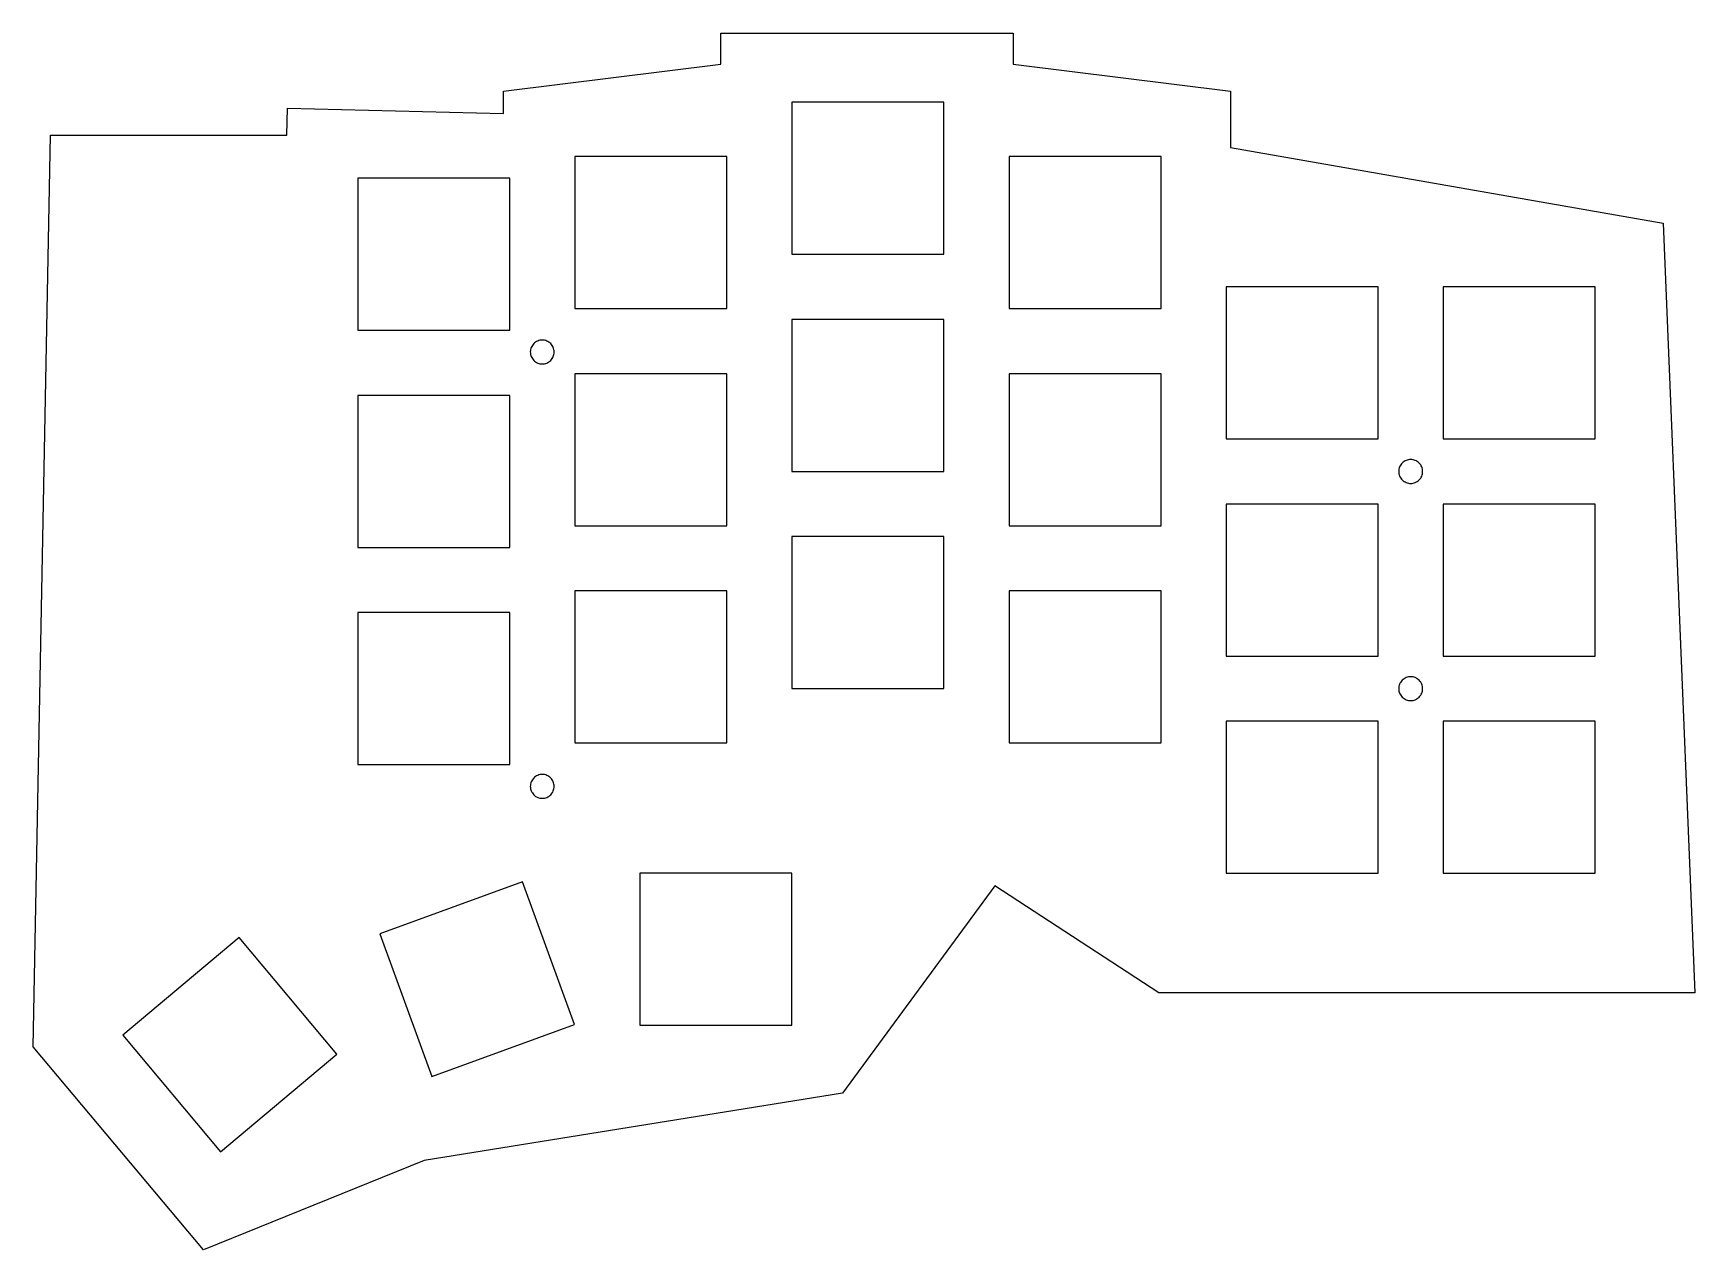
# Model space of a CAD drawing. Header units: millimetres. Extents: x -76 to 77, y -56 to 56.
import ezdxf

# ---------------------------------------------------------------- set-up
doc = ezdxf.new("R2010")
doc.units = ezdxf.units.MM

msp = doc.modelspace()

# ---------------------------------------------------------------- linework, layer by layer
for points in [[(-33.13, 48.21), (-33.13, 50.27), (-13.13, 52.77), (-13.13, 55.61), (13.82, 55.61), (13.82, 52.77), (33.82, 50.27), (33.82, 45.1), (73.69, 38.13), (76.6, -32.74), (27.24, -32.74), (12.11, -22.89), (-1.9, -41.98), (-40.46, -48.19), (-60.77, -56.41), (-76.46, -37.71), (-74.86, 46.24), (-53.09, 46.24), (-53.04, 48.71)], [(7.43, 35.26), (7.43, 49.26), (-6.57, 49.26), (-6.57, 35.26)], [(-12.57, 44.26), (-26.57, 44.26), (-26.57, 30.26), (-12.57, 30.26)], [(27.43, 30.26), (27.43, 44.26), (13.43, 44.26), (13.43, 30.26)], [(-32.57, 28.26), (-32.57, 42.26), (-46.57, 42.26), (-46.57, 28.26)], [(47.43, 18.26), (47.43, 32.26), (33.43, 32.26), (33.43, 18.26)], [(67.43, 32.26), (53.43, 32.26), (53.43, 18.26), (67.43, 18.26)], [(7.43, 15.26), (7.43, 29.26), (-6.57, 29.26), (-6.57, 15.26)], [(-28.47, 26.26), (-28.47, 26.36), (-28.49, 26.47), (-28.52, 26.58), (-28.55, 26.68), (-28.6, 26.78), (-28.65, 26.87), (-28.72, 26.95), (-28.79, 27.03), (-28.87, 27.11), (-28.96, 27.17), (-29.05, 27.23), (-29.15, 27.27), (-29.25, 27.31), (-29.35, 27.34), (-29.46, 27.35), (-29.57, 27.36), (-29.68, 27.35), (-29.78, 27.34), (-29.89, 27.31), (-29.99, 27.27), (-30.09, 27.23), (-30.18, 27.17), (-30.27, 27.11), (-30.35, 27.03), (-30.42, 26.95), (-30.48, 26.87), (-30.54, 26.78), (-30.59, 26.68), (-30.62, 26.58), (-30.65, 26.47), (-30.66, 26.36), (-30.67, 26.26), (-30.66, 26.15), (-30.65, 26.04), (-30.62, 25.94), (-30.59, 25.84), (-30.54, 25.74), (-30.48, 25.65), (-30.42, 25.56), (-30.35, 25.48), (-30.27, 25.41), (-30.18, 25.34), (-30.09, 25.29), (-29.99, 25.24), (-29.89, 25.2), (-29.78, 25.18), (-29.68, 25.16), (-29.57, 25.16), (-29.46, 25.16), (-29.35, 25.18), (-29.25, 25.2), (-29.15, 25.24), (-29.05, 25.29), (-28.96, 25.34), (-28.87, 25.41), (-28.79, 25.48), (-28.72, 25.56), (-28.65, 25.65), (-28.6, 25.74), (-28.55, 25.84), (-28.52, 25.94), (-28.49, 26.04), (-28.47, 26.15)], [(-12.57, 24.26), (-26.57, 24.26), (-26.57, 10.26), (-12.57, 10.26)], [(27.43, 10.26), (27.43, 24.26), (13.43, 24.26), (13.43, 10.26)], [(-32.57, 22.26), (-46.57, 22.26), (-46.57, 8.26), (-32.57, 8.26)], [(51.53, 15.26), (51.53, 15.36), (51.51, 15.47), (51.48, 15.58), (51.45, 15.68), (51.4, 15.78), (51.35, 15.87), (51.28, 15.95), (51.21, 16.03), (51.13, 16.11), (51.04, 16.17), (50.95, 16.23), (50.85, 16.27), (50.75, 16.31), (50.65, 16.34), (50.54, 16.35), (50.43, 16.36), (50.32, 16.35), (50.22, 16.34), (50.11, 16.31), (50.01, 16.27), (49.91, 16.23), (49.82, 16.17), (49.73, 16.11), (49.65, 16.03), (49.58, 15.95), (49.52, 15.87), (49.46, 15.78), (49.41, 15.68), (49.38, 15.58), (49.35, 15.47), (49.34, 15.36), (49.33, 15.26), (49.34, 15.15), (49.35, 15.04), (49.38, 14.94), (49.41, 14.84), (49.46, 14.74), (49.52, 14.65), (49.58, 14.56), (49.65, 14.48), (49.73, 14.41), (49.82, 14.34), (49.91, 14.29), (50.01, 14.24), (50.11, 14.2), (50.22, 14.18), (50.32, 14.16), (50.43, 14.16), (50.54, 14.16), (50.65, 14.18), (50.75, 14.2), (50.85, 14.24), (50.95, 14.29), (51.04, 14.34), (51.13, 14.41), (51.21, 14.48), (51.28, 14.56), (51.35, 14.65), (51.4, 14.74), (51.45, 14.84), (51.48, 14.94), (51.51, 15.04), (51.53, 15.15)], [(47.43, -1.74), (47.43, 12.26), (33.43, 12.26), (33.43, -1.74)], [(67.43, 12.26), (53.43, 12.26), (53.43, -1.74), (67.43, -1.74)], [(7.43, 9.26), (-6.57, 9.26), (-6.57, -4.74), (7.43, -4.74)], [(-12.57, -9.74), (-12.57, 4.26), (-26.57, 4.26), (-26.57, -9.74)], [(27.43, -9.74), (27.43, 4.26), (13.43, 4.26), (13.43, -9.74)], [(-32.57, -11.74), (-32.57, 2.26), (-46.57, 2.26), (-46.57, -11.74)], [(51.53, -4.74), (51.53, -4.64), (51.51, -4.53), (51.48, -4.42), (51.45, -4.32), (51.4, -4.22), (51.35, -4.13), (51.28, -4.05), (51.21, -3.97), (51.13, -3.89), (51.04, -3.83), (50.95, -3.77), (50.85, -3.73), (50.75, -3.69), (50.65, -3.66), (50.54, -3.65), (50.43, -3.64), (50.32, -3.65), (50.22, -3.66), (50.11, -3.69), (50.01, -3.73), (49.91, -3.77), (49.82, -3.83), (49.73, -3.89), (49.65, -3.97), (49.58, -4.05), (49.52, -4.13), (49.46, -4.22), (49.41, -4.32), (49.38, -4.42), (49.35, -4.53), (49.34, -4.64), (49.33, -4.74), (49.34, -4.85), (49.35, -4.96), (49.38, -5.06), (49.41, -5.16), (49.46, -5.26), (49.52, -5.35), (49.58, -5.44), (49.65, -5.52), (49.73, -5.59), (49.82, -5.66), (49.91, -5.71), (50.01, -5.76), (50.11, -5.8), (50.22, -5.82), (50.32, -5.84), (50.43, -5.84), (50.54, -5.84), (50.65, -5.82), (50.75, -5.8), (50.85, -5.76), (50.95, -5.71), (51.04, -5.66), (51.13, -5.59), (51.21, -5.52), (51.28, -5.44), (51.35, -5.35), (51.4, -5.26), (51.45, -5.16), (51.48, -5.06), (51.51, -4.96), (51.53, -4.85)], [(47.43, -7.74), (33.43, -7.74), (33.43, -21.74), (47.43, -21.74)], [(67.43, -7.74), (53.43, -7.74), (53.43, -21.74), (67.43, -21.74)], [(-28.47, -13.74), (-28.47, -13.64), (-28.49, -13.53), (-28.52, -13.42), (-28.55, -13.32), (-28.6, -13.22), (-28.65, -13.13), (-28.72, -13.05), (-28.79, -12.97), (-28.87, -12.89), (-28.96, -12.83), (-29.05, -12.77), (-29.15, -12.73), (-29.25, -12.69), (-29.35, -12.66), (-29.46, -12.65), (-29.57, -12.64), (-29.68, -12.65), (-29.78, -12.66), (-29.89, -12.69), (-29.99, -12.73), (-30.09, -12.77), (-30.18, -12.83), (-30.27, -12.89), (-30.35, -12.97), (-30.42, -13.05), (-30.48, -13.13), (-30.54, -13.22), (-30.59, -13.32), (-30.62, -13.42), (-30.65, -13.53), (-30.66, -13.64), (-30.67, -13.74), (-30.66, -13.85), (-30.65, -13.96), (-30.62, -14.06), (-30.59, -14.16), (-30.54, -14.26), (-30.48, -14.35), (-30.42, -14.44), (-30.35, -14.52), (-30.27, -14.59), (-30.18, -14.66), (-30.09, -14.71), (-29.99, -14.76), (-29.89, -14.8), (-29.78, -14.82), (-29.68, -14.84), (-29.57, -14.84), (-29.46, -14.84), (-29.35, -14.82), (-29.25, -14.8), (-29.15, -14.76), (-29.05, -14.71), (-28.96, -14.66), (-28.87, -14.59), (-28.79, -14.52), (-28.72, -14.44), (-28.65, -14.35), (-28.6, -14.26), (-28.55, -14.16), (-28.52, -14.06), (-28.49, -13.96), (-28.47, -13.85)], [(-31.39, -22.52), (-44.54, -27.31), (-39.75, -40.46), (-26.6, -35.68)], [(-6.57, -21.74), (-20.57, -21.74), (-20.57, -35.74), (-6.57, -35.74)], [(-48.48, -38.39), (-57.48, -27.66), (-68.2, -36.66), (-59.21, -47.39)]]:
    msp.add_lwpolyline(points, close=True)

doc.saveas('drawing.dxf')
